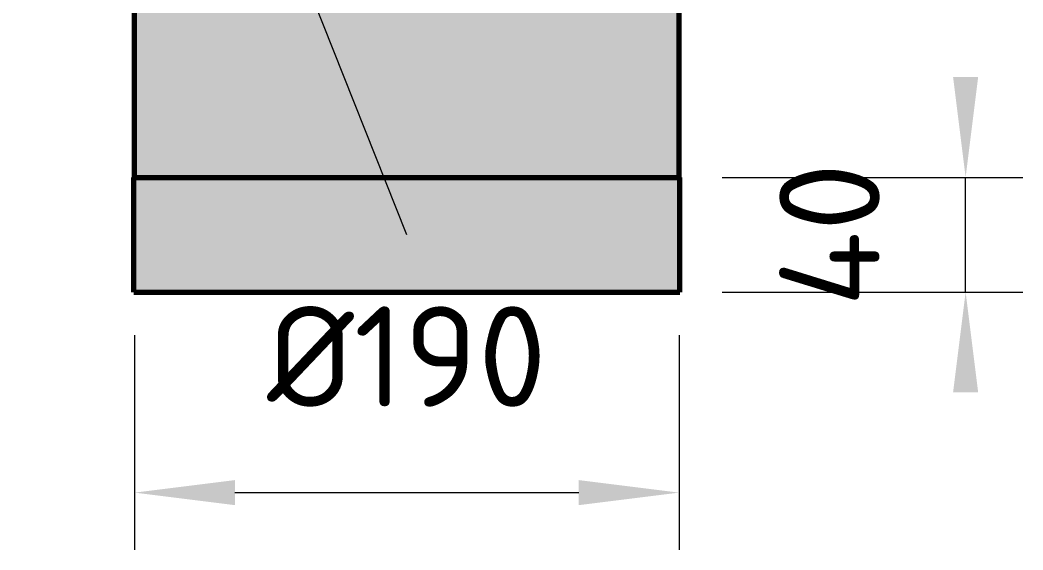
# Model space of a CAD drawing. Header units: millimetres. Extents: x 0 to 420, y 0 to 297.
# Drawn here: x 80.69 to 115.69, y 167.79 to 186.28 of the extents above; entities that cross this region are included whole.
import ezdxf

# ---------------------------------------------------------------- set-up
doc = ezdxf.new("R2010")
doc.units = ezdxf.units.MM
for name, color, linetype, lineweight in [('01-VISIBLE', 7, 'CONTINUOUS', 70), ('04-COTA', 3, 'CONTINUOUS', 18), ('08-FINA', 5, 'CONTINUOUS', 18), ('13-GRAFICA', 30, 'CONTINUOUS', 18)]:
    doc.layers.add(name, color=color, linetype=linetype, lineweight=lineweight)
doc.styles.add('ISO3098', font='isocpeur.ttf')
doc.dimstyles.new('FLAMA-IRAM', dxfattribs={"dimtxt": 3.5, "dimasz": 3.5, "dimexe": 2, "dimexo": 1.5, "dimgap": 1, "dimtad": 1, "dimdec": 1, "dimtxsty": 'ISO3098', "dimblk": 'IRAM_FLECHA', "dimblk1": 'IRAM_FLECHA', "dimblk2": 'IRAM_FLECHA', "dimcen": 2.5, "dimclrd": 256, "dimclre": 256, "dimclrt": 256, "dimazin": 3, "dimtfac": 1, "dimtmove": 0, "dimatfit": 3, "dimlwd": 18, "dimlwe": 18})

# ---------------------------------------------------------------- blocks, each defined once
blk = doc.blocks.new('IRAM_FLECHA')
blk.add_solid([(0, 0), (-1, 0.125), (-1, -0.125)])

msp = doc.modelspace()

# ---------------------------------------------------------------- hatches: boundary and pattern name
at = {"layer": '08-FINA'}
h = msp.add_hatch(color=7, dxfattribs=at)
h.dxf.hatch_style = 1
h.paths.add_polyline_path([(94.186, 178.786), (93.636, 181.257), (92.892, 180.962)])
at = {"layer": '13-GRAFICA', "true_color": 0xc4c8ce}
h = msp.add_hatch(color=7, dxfattribs=at)
h.dxf.hatch_style = 1
h.paths.add_polyline_path([(84.686, 192.186), (84.686, 192.486), (91.886, 192.486), (91.886, 192.186), (91.886, 187.586), (91.886, 180.786), (84.686, 180.786), (84.686, 186.686), (91.486, 186.686), (91.486, 192.186)])
h = msp.add_hatch(color=7, dxfattribs=at)
h.dxf.hatch_style = 1
h.paths.add_polyline_path([(96.886, 192.486), (96.886, 191.886), (96.886, 187.886), (96.886, 180.786), (96.486, 180.786), (96.486, 187.586), (96.486, 192.186), (96.486, 192.486)])
h = msp.add_hatch(color=7, dxfattribs=at)
h.dxf.hatch_style = 1
h.paths.add_polyline_path([(103.686, 192.486), (103.686, 180.786), (101.786, 180.786), (101.786, 187.886), (101.786, 191.886), (101.786, 192.486)])
h = msp.add_hatch(color=7, dxfattribs=at)
h.dxf.hatch_style = 1
h.paths.add_polyline_path([(96.886, 180.786), (96.886, 187.886), (101.786, 187.886), (101.786, 180.786)])
h = msp.add_hatch(color=7, dxfattribs=at)
h.dxf.hatch_style = 1
h.paths.add_polyline_path([(91.886, 180.786), (91.886, 187.586), (96.486, 187.586), (96.486, 180.786)])
at = {"layer": '13-GRAFICA', "true_color": 0xffd200}
h = msp.add_hatch(color=7, dxfattribs=at)
h.dxf.hatch_style = 1
h.paths.add_polyline_path([(84.686, 176.786), (84.686, 180.786), (103.686, 180.786), (103.686, 176.786)])

# ---------------------------------------------------------------- linework, layer by layer
at = {"layer": '01-VISIBLE'}
for p, q in [((103.686, 180.786), (103.686, 192.484)), ((84.686, 180.786), (84.686, 186.684)), ((84.656, 176.786), (84.656, 180.786)), ((103.716, 176.786), (103.716, 180.786))]:
    msp.add_line(p, q, dxfattribs=at)
for points in [[(84.656, 180.786), (84.707, 180.786), (84.757, 180.786), (84.807, 180.786), (84.857, 180.786), (84.907, 180.786), (84.957, 180.786), (85.007, 180.786), (85.057, 180.786), (85.107, 180.786), (85.157, 180.786), (85.207, 180.786), (85.257, 180.786), (85.307, 180.786), (85.357, 180.786), (85.407, 180.786), (85.457, 180.786), (85.507, 180.786), (85.557, 180.786), (85.607, 180.786), (85.657, 180.786), (85.707, 180.786), (85.757, 180.786), (85.807, 180.786), (85.857, 180.786), (85.907, 180.786), (85.957, 180.786), (86.007, 180.786), (86.057, 180.786), (86.107, 180.786), (86.157, 180.786), (86.207, 180.786), (86.257, 180.786), (86.307, 180.786), (86.357, 180.786), (86.407, 180.786), (86.457, 180.786), (86.507, 180.786), (86.557, 180.786), (86.608, 180.786), (86.658, 180.786), (86.708, 180.786), (86.758, 180.786), (86.808, 180.786), (86.858, 180.786), (86.908, 180.786), (86.958, 180.786), (87.008, 180.786), (87.058, 180.786), (87.108, 180.786), (87.158, 180.786), (87.208, 180.786), (87.258, 180.786), (87.308, 180.786), (87.358, 180.786), (87.408, 180.786), (87.458, 180.786), (87.508, 180.786), (87.558, 180.786), (87.608, 180.786), (87.658, 180.786), (87.708, 180.786), (87.758, 180.786), (87.808, 180.786), (87.858, 180.786), (87.908, 180.786), (87.958, 180.786), (88.008, 180.786), (88.058, 180.786), (88.108, 180.786), (88.158, 180.786), (88.208, 180.786), (88.258, 180.786), (88.308, 180.786), (88.358, 180.786), (88.408, 180.786), (88.458, 180.786), (88.509, 180.786), (88.559, 180.786), (88.609, 180.786), (88.659, 180.786), (88.709, 180.786), (88.759, 180.786), (88.809, 180.786), (88.859, 180.786), (88.909, 180.786), (88.959, 180.786), (89.009, 180.786), (89.059, 180.786), (89.109, 180.786), (89.159, 180.786), (89.209, 180.786), (89.259, 180.786), (89.309, 180.786), (89.359, 180.786), (89.409, 180.786), (89.459, 180.786), (89.509, 180.786), (89.559, 180.786), (89.609, 180.786), (89.659, 180.786), (89.709, 180.786), (89.759, 180.786), (89.809, 180.786), (89.859, 180.786), (89.909, 180.786), (89.959, 180.786), (90.009, 180.786), (90.059, 180.786), (90.109, 180.786), (90.159, 180.786), (90.209, 180.786), (90.259, 180.786), (90.309, 180.786), (90.359, 180.786), (90.41, 180.786), (90.46, 180.786), (90.51, 180.786), (90.56, 180.786), (90.61, 180.786), (90.66, 180.786), (90.71, 180.786), (90.76, 180.786), (90.81, 180.786), (90.86, 180.786), (90.91, 180.786), (90.96, 180.786), (91.01, 180.786), (91.06, 180.786), (91.11, 180.786), (91.16, 180.786), (91.21, 180.786), (91.26, 180.786), (91.31, 180.786), (91.36, 180.786), (91.41, 180.786), (91.46, 180.786), (91.51, 180.786), (91.56, 180.786), (91.61, 180.786), (91.66, 180.786), (91.71, 180.786), (91.76, 180.786), (91.81, 180.786), (91.86, 180.786), (91.91, 180.786), (91.96, 180.786), (92.01, 180.786), (92.06, 180.786), (92.11, 180.786), (92.16, 180.786), (92.21, 180.786), (92.26, 180.786), (92.311, 180.786), (92.361, 180.786), (92.411, 180.786), (92.461, 180.786), (92.511, 180.786), (92.561, 180.786), (92.611, 180.786), (92.661, 180.786), (92.711, 180.786), (92.761, 180.786), (92.811, 180.786), (92.861, 180.786), (92.911, 180.786), (92.961, 180.786), (93.011, 180.786), (93.061, 180.786), (93.111, 180.786), (93.161, 180.786), (93.211, 180.786), (93.261, 180.786), (93.311, 180.786), (93.361, 180.786), (93.411, 180.786), (93.461, 180.786), (93.511, 180.786), (93.561, 180.786), (93.611, 180.786), (93.661, 180.786), (93.711, 180.786), (93.761, 180.786), (93.811, 180.786), (93.861, 180.786), (93.911, 180.786), (93.961, 180.786), (94.011, 180.786), (94.061, 180.786), (94.111, 180.786), (94.161, 180.786), (94.212, 180.786), (94.262, 180.786), (94.312, 180.786), (94.362, 180.786), (94.412, 180.786), (94.462, 180.786), (94.512, 180.786), (94.562, 180.786), (94.612, 180.786), (94.662, 180.786), (94.712, 180.786), (94.762, 180.786), (94.812, 180.786), (94.862, 180.786), (94.912, 180.786), (94.962, 180.786), (95.012, 180.786), (95.062, 180.786), (95.112, 180.786), (95.162, 180.786), (95.212, 180.786), (95.262, 180.786), (95.312, 180.786), (95.362, 180.786), (95.412, 180.786), (95.462, 180.786), (95.512, 180.786), (95.562, 180.786), (95.612, 180.786), (95.662, 180.786), (95.712, 180.786), (95.762, 180.786), (95.812, 180.786), (95.862, 180.786), (95.912, 180.786), (95.962, 180.786), (96.012, 180.786), (96.062, 180.786), (96.113, 180.786), (96.163, 180.786), (96.213, 180.786), (96.263, 180.786), (96.313, 180.786), (96.363, 180.786), (96.413, 180.786), (96.463, 180.786), (96.513, 180.786), (96.563, 180.786), (96.613, 180.786), (96.663, 180.786), (96.713, 180.786), (96.763, 180.786), (96.813, 180.786), (96.863, 180.786), (96.913, 180.786), (96.963, 180.786), (97.013, 180.786), (97.063, 180.786), (97.113, 180.786), (97.163, 180.786), (97.213, 180.786), (97.263, 180.786), (97.313, 180.786), (97.363, 180.786), (97.413, 180.786), (97.463, 180.786), (97.513, 180.786), (97.563, 180.786), (97.613, 180.786), (97.663, 180.786), (97.713, 180.786), (97.763, 180.786), (97.813, 180.786), (97.863, 180.786), (97.913, 180.786), (97.963, 180.786), (98.014, 180.786), (98.064, 180.786), (98.114, 180.786), (98.164, 180.786), (98.214, 180.786), (98.264, 180.786), (98.314, 180.786), (98.364, 180.786), (98.414, 180.786), (98.464, 180.786), (98.514, 180.786), (98.564, 180.786), (98.614, 180.786), (98.664, 180.786), (98.714, 180.786), (98.764, 180.786), (98.814, 180.786), (98.864, 180.786), (98.914, 180.786), (98.964, 180.786), (99.014, 180.786), (99.064, 180.786), (99.114, 180.786), (99.164, 180.786), (99.214, 180.786), (99.264, 180.786), (99.314, 180.786), (99.364, 180.786), (99.414, 180.786), (99.464, 180.786), (99.514, 180.786), (99.564, 180.786), (99.614, 180.786), (99.664, 180.786), (99.714, 180.786), (99.764, 180.786), (99.814, 180.786), (99.864, 180.786), (99.915, 180.786), (99.965, 180.786), (100.015, 180.786), (100.065, 180.786), (100.115, 180.786), (100.165, 180.786), (100.215, 180.786), (100.265, 180.786), (100.315, 180.786), (100.365, 180.786), (100.415, 180.786), (100.465, 180.786), (100.515, 180.786), (100.565, 180.786), (100.615, 180.786), (100.665, 180.786), (100.715, 180.786), (100.765, 180.786), (100.815, 180.786), (100.865, 180.786), (100.915, 180.786), (100.965, 180.786), (101.015, 180.786), (101.065, 180.786), (101.115, 180.786), (101.165, 180.786), (101.215, 180.786), (101.265, 180.786), (101.315, 180.786), (101.365, 180.786), (101.415, 180.786), (101.465, 180.786), (101.515, 180.786), (101.565, 180.786), (101.615, 180.786), (101.665, 180.786), (101.715, 180.786), (101.765, 180.786), (101.816, 180.786), (101.866, 180.786), (101.916, 180.786), (101.966, 180.786), (102.016, 180.786), (102.066, 180.786), (102.116, 180.786), (102.166, 180.786), (102.216, 180.786), (102.266, 180.786), (102.316, 180.786), (102.366, 180.786), (102.416, 180.786), (102.466, 180.786), (102.516, 180.786), (102.566, 180.786), (102.616, 180.786), (102.666, 180.786), (102.716, 180.786), (102.766, 180.786), (102.816, 180.786), (102.866, 180.786), (102.916, 180.786), (102.966, 180.786), (103.016, 180.786), (103.066, 180.786), (103.116, 180.786), (103.166, 180.786), (103.216, 180.786), (103.266, 180.786), (103.316, 180.786), (103.366, 180.786), (103.416, 180.786), (103.466, 180.786), (103.516, 180.786), (103.566, 180.786), (103.616, 180.786), (103.666, 180.786), (103.716, 180.786)], [(84.656, 176.786), (84.707, 176.786), (84.757, 176.786), (84.807, 176.786), (84.857, 176.786), (84.907, 176.786), (84.957, 176.786), (85.007, 176.786), (85.057, 176.786), (85.107, 176.786), (85.157, 176.786), (85.207, 176.786), (85.257, 176.786), (85.307, 176.786), (85.357, 176.786), (85.407, 176.786), (85.457, 176.786), (85.507, 176.786), (85.557, 176.786), (85.607, 176.786), (85.657, 176.786), (85.707, 176.786), (85.757, 176.786), (85.807, 176.786), (85.857, 176.786), (85.907, 176.786), (85.957, 176.786), (86.007, 176.786), (86.057, 176.786), (86.107, 176.786), (86.157, 176.786), (86.207, 176.786), (86.257, 176.786), (86.307, 176.786), (86.357, 176.786), (86.407, 176.786), (86.457, 176.786), (86.507, 176.786), (86.557, 176.786), (86.608, 176.786), (86.658, 176.786), (86.708, 176.786), (86.758, 176.786), (86.808, 176.786), (86.858, 176.786), (86.908, 176.786), (86.958, 176.786), (87.008, 176.786), (87.058, 176.786), (87.108, 176.786), (87.158, 176.786), (87.208, 176.786), (87.258, 176.786), (87.308, 176.786), (87.358, 176.786), (87.408, 176.786), (87.458, 176.786), (87.508, 176.786), (87.558, 176.786), (87.608, 176.786), (87.658, 176.786), (87.708, 176.786), (87.758, 176.786), (87.808, 176.786), (87.858, 176.786), (87.908, 176.786), (87.958, 176.786), (88.008, 176.786), (88.058, 176.786), (88.108, 176.786), (88.158, 176.786), (88.208, 176.786), (88.258, 176.786), (88.308, 176.786), (88.358, 176.786), (88.408, 176.786), (88.458, 176.786), (88.509, 176.786), (88.559, 176.786), (88.609, 176.786), (88.659, 176.786), (88.709, 176.786), (88.759, 176.786), (88.809, 176.786), (88.859, 176.786), (88.909, 176.786), (88.959, 176.786), (89.009, 176.786), (89.059, 176.786), (89.109, 176.786), (89.159, 176.786), (89.209, 176.786), (89.259, 176.786), (89.309, 176.786), (89.359, 176.786), (89.409, 176.786), (89.459, 176.786), (89.509, 176.786), (89.559, 176.786), (89.609, 176.786), (89.659, 176.786), (89.709, 176.786), (89.759, 176.786), (89.809, 176.786), (89.859, 176.786), (89.909, 176.786), (89.959, 176.786), (90.009, 176.786), (90.059, 176.786), (90.109, 176.786), (90.159, 176.786), (90.209, 176.786), (90.259, 176.786), (90.309, 176.786), (90.359, 176.786), (90.41, 176.786), (90.46, 176.786), (90.51, 176.786), (90.56, 176.786), (90.61, 176.786), (90.66, 176.786), (90.71, 176.786), (90.76, 176.786), (90.81, 176.786), (90.86, 176.786), (90.91, 176.786), (90.96, 176.786), (91.01, 176.786), (91.06, 176.786), (91.11, 176.786), (91.16, 176.786), (91.21, 176.786), (91.26, 176.786), (91.31, 176.786), (91.36, 176.786), (91.41, 176.786), (91.46, 176.786), (91.51, 176.786), (91.56, 176.786), (91.61, 176.786), (91.66, 176.786), (91.71, 176.786), (91.76, 176.786), (91.81, 176.786), (91.86, 176.786), (91.91, 176.786), (91.96, 176.786), (92.01, 176.786), (92.06, 176.786), (92.11, 176.786), (92.16, 176.786), (92.21, 176.786), (92.26, 176.786), (92.311, 176.786), (92.361, 176.786), (92.411, 176.786), (92.461, 176.786), (92.511, 176.786), (92.561, 176.786), (92.611, 176.786), (92.661, 176.786), (92.711, 176.786), (92.761, 176.786), (92.811, 176.786), (92.861, 176.786), (92.911, 176.786), (92.961, 176.786), (93.011, 176.786), (93.061, 176.786), (93.111, 176.786), (93.161, 176.786), (93.211, 176.786), (93.261, 176.786), (93.311, 176.786), (93.361, 176.786), (93.411, 176.786), (93.461, 176.786), (93.511, 176.786), (93.561, 176.786), (93.611, 176.786), (93.661, 176.786), (93.711, 176.786), (93.761, 176.786), (93.811, 176.786), (93.861, 176.786), (93.911, 176.786), (93.961, 176.786), (94.011, 176.786), (94.061, 176.786), (94.111, 176.786), (94.161, 176.786), (94.212, 176.786), (94.262, 176.786), (94.312, 176.786), (94.362, 176.786), (94.412, 176.786), (94.462, 176.786), (94.512, 176.786), (94.562, 176.786), (94.612, 176.786), (94.662, 176.786), (94.712, 176.786), (94.762, 176.786), (94.812, 176.786), (94.862, 176.786), (94.912, 176.786), (94.962, 176.786), (95.012, 176.786), (95.062, 176.786), (95.112, 176.786), (95.162, 176.786), (95.212, 176.786), (95.262, 176.786), (95.312, 176.786), (95.362, 176.786), (95.412, 176.786), (95.462, 176.786), (95.512, 176.786), (95.562, 176.786), (95.612, 176.786), (95.662, 176.786), (95.712, 176.786), (95.762, 176.786), (95.812, 176.786), (95.862, 176.786), (95.912, 176.786), (95.962, 176.786), (96.012, 176.786), (96.062, 176.786), (96.113, 176.786), (96.163, 176.786), (96.213, 176.786), (96.263, 176.786), (96.313, 176.786), (96.363, 176.786), (96.413, 176.786), (96.463, 176.786), (96.513, 176.786), (96.563, 176.786), (96.613, 176.786), (96.663, 176.786), (96.713, 176.786), (96.763, 176.786), (96.813, 176.786), (96.863, 176.786), (96.913, 176.786), (96.963, 176.786), (97.013, 176.786), (97.063, 176.786), (97.113, 176.786), (97.163, 176.786), (97.213, 176.786), (97.263, 176.786), (97.313, 176.786), (97.363, 176.786), (97.413, 176.786), (97.463, 176.786), (97.513, 176.786), (97.563, 176.786), (97.613, 176.786), (97.663, 176.786), (97.713, 176.786), (97.763, 176.786), (97.813, 176.786), (97.863, 176.786), (97.913, 176.786), (97.963, 176.786), (98.014, 176.786), (98.064, 176.786), (98.114, 176.786), (98.164, 176.786), (98.214, 176.786), (98.264, 176.786), (98.314, 176.786), (98.364, 176.786), (98.414, 176.786), (98.464, 176.786), (98.514, 176.786), (98.564, 176.786), (98.614, 176.786), (98.664, 176.786), (98.714, 176.786), (98.764, 176.786), (98.814, 176.786), (98.864, 176.786), (98.914, 176.786), (98.964, 176.786), (99.014, 176.786), (99.064, 176.786), (99.114, 176.786), (99.164, 176.786), (99.214, 176.786), (99.264, 176.786), (99.314, 176.786), (99.364, 176.786), (99.414, 176.786), (99.464, 176.786), (99.514, 176.786), (99.564, 176.786), (99.614, 176.786), (99.664, 176.786), (99.714, 176.786), (99.764, 176.786), (99.814, 176.786), (99.864, 176.786), (99.915, 176.786), (99.965, 176.786), (100.015, 176.786), (100.065, 176.786), (100.115, 176.786), (100.165, 176.786), (100.215, 176.786), (100.265, 176.786), (100.315, 176.786), (100.365, 176.786), (100.415, 176.786), (100.465, 176.786), (100.515, 176.786), (100.565, 176.786), (100.615, 176.786), (100.665, 176.786), (100.715, 176.786), (100.765, 176.786), (100.815, 176.786), (100.865, 176.786), (100.915, 176.786), (100.965, 176.786), (101.015, 176.786), (101.065, 176.786), (101.115, 176.786), (101.165, 176.786), (101.215, 176.786), (101.265, 176.786), (101.315, 176.786), (101.365, 176.786), (101.415, 176.786), (101.465, 176.786), (101.515, 176.786), (101.565, 176.786), (101.615, 176.786), (101.665, 176.786), (101.715, 176.786), (101.765, 176.786), (101.816, 176.786), (101.866, 176.786), (101.916, 176.786), (101.966, 176.786), (102.016, 176.786), (102.066, 176.786), (102.116, 176.786), (102.166, 176.786), (102.216, 176.786), (102.266, 176.786), (102.316, 176.786), (102.366, 176.786), (102.416, 176.786), (102.466, 176.786), (102.516, 176.786), (102.566, 176.786), (102.616, 176.786), (102.666, 176.786), (102.716, 176.786), (102.766, 176.786), (102.816, 176.786), (102.866, 176.786), (102.916, 176.786), (102.966, 176.786), (103.016, 176.786), (103.066, 176.786), (103.116, 176.786), (103.166, 176.786), (103.216, 176.786), (103.266, 176.786), (103.316, 176.786), (103.366, 176.786), (103.416, 176.786), (103.466, 176.786), (103.516, 176.786), (103.566, 176.786), (103.616, 176.786), (103.666, 176.786), (103.716, 176.786)]]:
    msp.add_lwpolyline(points, dxfattribs=at)
at = {"layer": '08-FINA'}
msp.add_line((94.186, 178.786), (80.686, 212.786), dxfattribs=at)

# ---------------------------------------------------------------- dimensions: what is measured, and where the dimension line sits
at = {"layer": '04-COTA'}
msp.add_linear_dim(base=(113.686, 176.786), p1=(103.686, 176.786), p2=(103.686, 180.786), angle=90, dimstyle='FLAMA-IRAM', override={"dimlfac": 10}, dxfattribs=at).render()
msp.add_linear_dim(base=(84.686, 169.786), p1=(84.686, 176.786), p2=(103.686, 176.786), dimstyle='FLAMA-IRAM', override={"dimlfac": 10, "dimpost": '%%c<>'}, dxfattribs=at).render()

doc.saveas('drawing.dxf')
